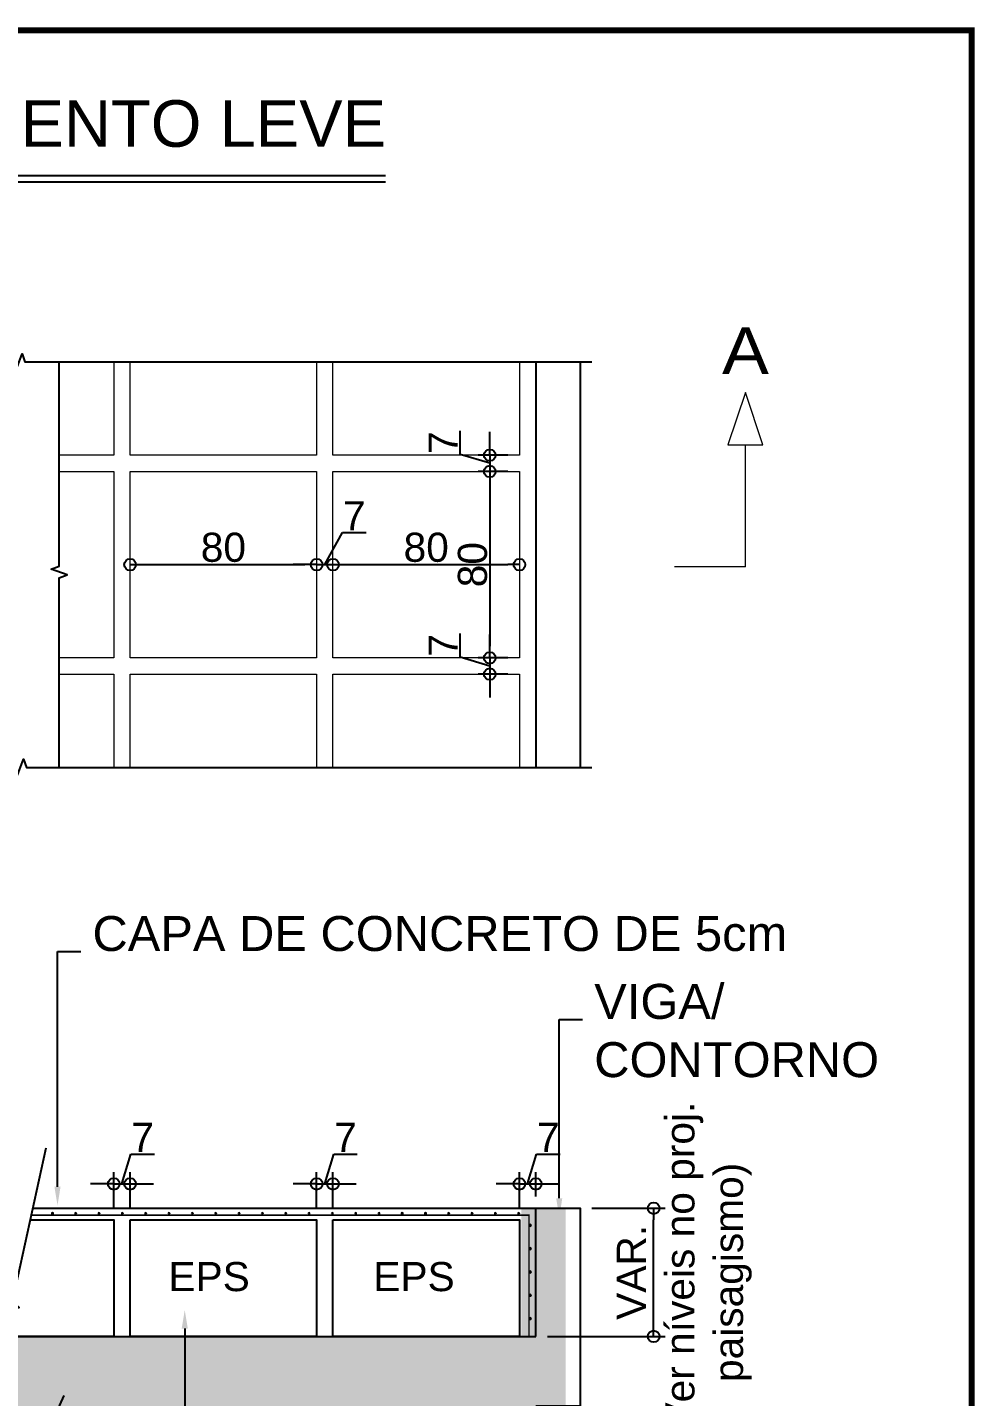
# Model space of a CAD drawing. Header units: millimetres. Extents: x -967 to 563, y -1588 to 506.
# Drawn here: x 115.32 to 120.6, y -257.58 to -249.93 of the extents above; entities that cross this region are included whole.
import ezdxf
from ezdxf import colors
from ezdxf.entities.mleader import LeaderData, LeaderLine
from ezdxf.enums import TextEntityAlignment as Align
from ezdxf.math import Vec2, Vec3

# ---------------------------------------------------------------- set-up
doc = ezdxf.new("R2010")
doc.units = ezdxf.units.MM
doc.linetypes.add('CONTINU', pattern=[0])
doc.layers.add('232', color=12, linetype='Continuous')
for name, color, linetype, lineweight in [('LJ_NERV_RETI', 7, 'Continuous', 9), ('OT_SEC_LAJE', 7, 'Continuous', 20), ('SECAO_COTAS', 3, 'Continuous', 0)]:
    doc.layers.add(name, color=color, linetype=linetype, lineweight=lineweight)
doc.styles.add('2.5mm', font='arial.ttf', dxfattribs={"height": 0.125})
doc.styles.add('ARIAL', font='arial.ttf')
doc.styles.add('CYPETXT', font='arial.ttf', dxfattribs={"height": 0.2})
doc.styles.get("Standard").update_dxf_attribs({"font": 'arial.ttf'})
doc.dimstyles.new('AVILLA 1-50', dxfattribs={"dimtxt": 0.125, "dimasz": 0.05, "dimexe": 0.05, "dimexo": 0.05, "dimgap": 0.01, "dimtad": 3, "dimdec": 1, "dimlfac": 100, "dimzin": 9, "dimdsep": 46, "dimtxsty": 'ARIAL', "dimblk": 'ORIGIN', "dimcen": 1.5, "dimclrd": 10, "dimclre": 10, "dimclrt": 7, "dimadec": 0, "dimazin": 0, "dimtfac": 1, "dimtdec": 1, "dimtmove": 0, "dimatfit": 1, "dimfxl": 1, "dimarcsym": 0})

# ---------------------------------------------------------------- blocks, each defined once
blk = doc.blocks.new('ARM')
h = blk.add_hatch(color=4)
h.dxf.hatch_style = 1
h.paths.add_polyline_path([(0.0437, 0.0096, -1), (0.0437, 0.0033, -1)])
h = blk.add_hatch(color=4)
h.dxf.hatch_style = 1
h.paths.add_polyline_path([(0.1437, 0.0096, -1), (0.1437, 0.0033, -1)])
h = blk.add_hatch(color=4)
h.dxf.hatch_style = 1
h.paths.add_polyline_path([(0.2437, 0.0096, -1), (0.2437, 0.0033, -1)])
h = blk.add_hatch(color=4)
h.dxf.hatch_style = 1
h.paths.add_polyline_path([(0.3437, 0.0096, -1), (0.3437, 0.0033, -1)])
h = blk.add_hatch(color=4)
h.dxf.hatch_style = 1
h.paths.add_polyline_path([(0.4437, 0.0096, -1), (0.4437, 0.0033, -1)])
h = blk.add_hatch(color=4)
h.dxf.hatch_style = 1
h.paths.add_polyline_path([(0.5437, 0.0096, -1), (0.5437, 0.0033, -1)])
h = blk.add_hatch(color=4)
h.dxf.hatch_style = 1
h.paths.add_polyline_path([(0.6437, 0.0096, -1), (0.6437, 0.0033, -1)])
h = blk.add_hatch(color=4)
h.dxf.hatch_style = 1
h.paths.add_polyline_path([(0.7437, 0.0096, -1), (0.7437, 0.0033, -1)])
h = blk.add_hatch(color=4)
h.dxf.hatch_style = 1
h.paths.add_polyline_path([(0.8437, 0.0096, -1), (0.8437, 0.0033, -1)])
h = blk.add_hatch(color=4)
h.dxf.hatch_style = 1
h.paths.add_polyline_path([(0.9437, 0.0096, -1), (0.9437, 0.0033, -1)])
h = blk.add_hatch(color=4)
h.dxf.hatch_style = 1
h.paths.add_polyline_path([(1.0437, 0.0096, -1), (1.0437, 0.0033, -1)])
h = blk.add_hatch(color=4)
h.dxf.hatch_style = 1
h.paths.add_polyline_path([(1.1437, 0.0096, -1), (1.1437, 0.0033, -1)])
h = blk.add_hatch(color=4)
h.dxf.hatch_style = 1
h.paths.add_polyline_path([(1.2437, 0.0096, -1), (1.2437, 0.0033, -1)])
h = blk.add_hatch(color=4)
h.dxf.hatch_style = 1
h.paths.add_polyline_path([(1.3437, 0.0096, -1), (1.3437, 0.0033, -1)])
h = blk.add_hatch(color=4)
h.dxf.hatch_style = 1
h.paths.add_polyline_path([(1.4437, 0.0096, -1), (1.4437, 0.0033, -1)])
h = blk.add_hatch(color=4)
h.dxf.hatch_style = 1
h.paths.add_polyline_path([(1.5437, 0.0096, -1), (1.5437, 0.0033, -1)])
h = blk.add_hatch(color=4)
h.dxf.hatch_style = 1
h.paths.add_polyline_path([(1.6437, 0.0096, -1), (1.6437, 0.0033, -1)])
h = blk.add_hatch(color=4)
h.dxf.hatch_style = 1
h.paths.add_polyline_path([(1.7437, 0.0096, -1), (1.7437, 0.0033, -1)])
h = blk.add_hatch(color=4)
h.dxf.hatch_style = 1
h.paths.add_polyline_path([(1.8437, 0.0096, -1), (1.8437, 0.0033, -1)])
h = blk.add_hatch(color=4)
h.dxf.hatch_style = 1
h.paths.add_polyline_path([(1.9437, 0.0096, -1), (1.9437, 0.0033, -1)])
h = blk.add_hatch(color=4)
h.dxf.hatch_style = 1
h.paths.add_polyline_path([(2.0437, 0.0096, -1), (2.0437, 0.0033, -1)])
h = blk.add_hatch(color=4)
h.dxf.hatch_style = 1
h.paths.add_polyline_path([(-0.0095, -0.0435, 1), (-0.0032, -0.0435, 1)])
h = blk.add_hatch(color=4)
h.dxf.hatch_style = 1
h.paths.add_polyline_path([(-0.0095, -0.1435, 1), (-0.0032, -0.1435, 1)])
h = blk.add_hatch(color=4)
h.dxf.hatch_style = 1
h.paths.add_polyline_path([(-0.0095, -0.2435, 1), (-0.0032, -0.2435, 1)])
h = blk.add_hatch(color=4)
h.dxf.hatch_style = 1
h.paths.add_polyline_path([(-0.0095, -0.3435, 1), (-0.0032, -0.3435, 1)])
h = blk.add_hatch(color=4)
h.dxf.hatch_style = 1
h.paths.add_polyline_path([(-0.0095, -0.4435, 1), (-0.0032, -0.4435, 1)])
at = {"color": 4, "const_width": 0.0063}
blk.add_lwpolyline([(0, -0.5204), (0, 0), (2.1333, 0)], dxfattribs=at)
at = {"linetype": 'CONTINU', "ltscale": 0.05}
for centre in [(0.0437, 0.0065), (0.1437, 0.0065), (0.2437, 0.0065), (0.3437, 0.0065), (0.4437, 0.0065), (0.5437, 0.0065), (0.6437, 0.0065), (0.7437, 0.0065), (0.8437, 0.0065), (0.9437, 0.0065), (1.0437, 0.0065), (1.1437, 0.0065), (1.2437, 0.0065), (1.3437, 0.0065), (1.4437, 0.0065), (1.5437, 0.0065), (1.6437, 0.0065), (1.7437, 0.0065), (1.8437, 0.0065), (1.9437, 0.0065), (2.0437, 0.0065), (-0.0063, -0.0435), (-0.0063, -0.1435), (-0.0063, -0.2435), (-0.0063, -0.3435), (-0.0063, -0.4435)]:
    blk.add_circle(centre, 0.00315, dxfattribs=at)
blk = doc.blocks.new('_Origin')
at = {"color": 0, "linetype": 'ByBlock', "lineweight": -2}
blk.add_line((0, 0), (-1, 0), dxfattribs=at)
blk.add_circle((0, 0), 0.5, dxfattribs=at)
blk = doc.blocks.new('*D28')
at = {"layer": 'Defpoints', "color": 0, "linetype": 'CONTINU', "ltscale": 0.05, "transparency": 16777216}
for p in [(6.94, 3.6826), (7.2555, 3.6826), (6.75, 3.1326)]:
    blk.add_point(p, dxfattribs=at)
at = {"layer": 'SECAO_COTAS', "color": 10, "linetype": 'CONTINU', "lineweight": -2, "ltscale": 0.05, "transparency": 16777216}
for p, q in [((6.99, 3.6826), (7.3055, 3.6826)), ((6.8, 3.1326), (7.3055, 3.1326))]:
    blk.add_line(p, q, dxfattribs=at)
at = {"layer": 'SECAO_COTAS', "color": 10, "linetype": 'Continuous', "lineweight": -2, "ltscale": 0.05, "transparency": 16777216}
blk.add_line((7.2555, 3.1826), (7.2555, 3.6326), dxfattribs=at)
at = {"layer": 'SECAO_COTAS', "color": 10, "linetype": 'CONTINU', "lineweight": -2, "ltscale": 0.05, "transparency": 16777216, "xscale": 0.05, "yscale": 0.05, "zscale": 0.05}
for p, rotation in [((7.2555, 3.6826), 90), ((7.2555, 3.1326), 270)]:
    blk.add_blockref('_Origin', p, dxfattribs=dict(at, rotation=rotation))
at = {"layer": 'SECAO_COTAS', "color": 7, "linetype": 'CONTINU', "ltscale": 0.05, "transparency": 16777216, "insert": (7.3869, 3.4076), "char_height": 0.125, "width": 1.768085, "attachment_point": 5, "rotation": 90, "style": 'ARIAL'}
blk.add_mtext('VAR. \\P(Ver níveis no proj. paisagismo)', dxfattribs=at)
blk = doc.blocks.new('*D42')
at = {"color": 10, "linetype": 'Continuous', "lineweight": -2, "ltscale": 0.05, "transparency": 16777216}
for p, q in [((4.975, 3.7872), (5.0133, 3.9147)), ((5.0133, 3.9147), (5.1142, 3.9147)), ((4.89, 3.7872), (4.84, 3.7872)), ((4.94, 3.7872), (5.01, 3.7872)), ((4.94, 3.7872), (5.01, 3.7872)), ((5.06, 3.7872), (5.11, 3.7872))]:
    blk.add_line(p, q, dxfattribs=at)
at = {"color": 10, "linetype": 'CONTINU', "lineweight": -2, "ltscale": 0.05, "transparency": 16777216}
for p, q in [((4.94, 3.6826), (4.94, 3.8372)), ((5.01, 3.6826), (5.01, 3.8372))]:
    blk.add_line(p, q, dxfattribs=at)
at = {"layer": 'Defpoints', "color": 0, "linetype": 'CONTINU', "ltscale": 0.05, "transparency": 16777216}
for p in [(5.01, 3.7872), (4.94, 3.6326), (5.01, 3.6326)]:
    blk.add_point(p, dxfattribs=at)
at = {"color": 10, "linetype": 'CONTINU', "lineweight": -2, "ltscale": 0.05, "transparency": 16777216, "xscale": 0.05, "yscale": 0.05, "zscale": 0.05}
blk.add_blockref('_Origin', (4.94, 3.7872), dxfattribs=at)
at = {"color": 10, "linetype": 'CONTINU', "lineweight": -2, "ltscale": 0.05, "transparency": 16777216, "xscale": 0.05, "yscale": 0.05, "zscale": 0.05, "rotation": 180}
blk.add_blockref('_Origin', (5.01, 3.7872), dxfattribs=at)
at = {"color": 7, "linetype": 'CONTINU', "ltscale": 0.05, "transparency": 16777216, "insert": (5.0637, 3.9872), "char_height": 0.125, "attachment_point": 5, "style": 'ARIAL'}
blk.add_mtext('7', dxfattribs=at)
blk = doc.blocks.new('*D43')
at = {"color": 10, "linetype": 'Continuous', "lineweight": -2, "ltscale": 0.05, "transparency": 16777216}
for p, q in [((5.845, 3.7872), (5.8833, 3.9147)), ((5.8833, 3.9147), (5.9842, 3.9147)), ((5.76, 3.7872), (5.71, 3.7872)), ((5.81, 3.7872), (5.88, 3.7872)), ((5.81, 3.7872), (5.88, 3.7872)), ((5.93, 3.7872), (5.98, 3.7872))]:
    blk.add_line(p, q, dxfattribs=at)
at = {"color": 10, "linetype": 'CONTINU', "lineweight": -2, "ltscale": 0.05, "transparency": 16777216}
for p, q in [((5.81, 3.6826), (5.81, 3.8372)), ((5.88, 3.6826), (5.88, 3.8372))]:
    blk.add_line(p, q, dxfattribs=at)
at = {"layer": 'Defpoints', "color": 0, "linetype": 'CONTINU', "ltscale": 0.05, "transparency": 16777216}
for p in [(5.88, 3.7872), (5.81, 3.6326), (5.88, 3.6326)]:
    blk.add_point(p, dxfattribs=at)
at = {"color": 10, "linetype": 'CONTINU', "lineweight": -2, "ltscale": 0.05, "transparency": 16777216, "xscale": 0.05, "yscale": 0.05, "zscale": 0.05}
blk.add_blockref('_Origin', (5.81, 3.7872), dxfattribs=at)
at = {"color": 10, "linetype": 'CONTINU', "lineweight": -2, "ltscale": 0.05, "transparency": 16777216, "xscale": 0.05, "yscale": 0.05, "zscale": 0.05, "rotation": 180}
blk.add_blockref('_Origin', (5.88, 3.7872), dxfattribs=at)
at = {"color": 7, "linetype": 'CONTINU', "ltscale": 0.05, "transparency": 16777216, "insert": (5.9337, 3.9872), "char_height": 0.125, "attachment_point": 5, "style": 'ARIAL'}
blk.add_mtext('7', dxfattribs=at)
blk = doc.blocks.new('*D44')
at = {"color": 10, "linetype": 'Continuous', "lineweight": -2, "ltscale": 0.05, "transparency": 16777216}
for p, q in [((6.715, 3.7872), (6.7533, 3.9147)), ((6.7533, 3.9147), (6.8542, 3.9147)), ((6.63, 3.7872), (6.58, 3.7872)), ((6.68, 3.7872), (6.75, 3.7872)), ((6.68, 3.7872), (6.75, 3.7872)), ((6.8, 3.7872), (6.85, 3.7872))]:
    blk.add_line(p, q, dxfattribs=at)
at = {"color": 10, "linetype": 'CONTINU', "lineweight": -2, "ltscale": 0.05, "transparency": 16777216}
for p, q in [((6.68, 3.6826), (6.68, 3.8372)), ((6.75, 3.7326), (6.75, 3.8372))]:
    blk.add_line(p, q, dxfattribs=at)
at = {"layer": 'Defpoints', "color": 0, "linetype": 'CONTINU', "ltscale": 0.05, "transparency": 16777216}
for p in [(6.75, 3.7872), (6.75, 3.6826), (6.68, 3.6326)]:
    blk.add_point(p, dxfattribs=at)
at = {"color": 10, "linetype": 'CONTINU', "lineweight": -2, "ltscale": 0.05, "transparency": 16777216, "xscale": 0.05, "yscale": 0.05, "zscale": 0.05}
blk.add_blockref('_Origin', (6.68, 3.7872), dxfattribs=at)
at = {"color": 10, "linetype": 'CONTINU', "lineweight": -2, "ltscale": 0.05, "transparency": 16777216, "xscale": 0.05, "yscale": 0.05, "zscale": 0.05, "rotation": 180}
blk.add_blockref('_Origin', (6.75, 3.7872), dxfattribs=at)
at = {"color": 7, "linetype": 'CONTINU', "ltscale": 0.05, "transparency": 16777216, "insert": (6.8037, 3.9872), "char_height": 0.125, "attachment_point": 5, "style": 'ARIAL'}
blk.add_mtext('7', dxfattribs=at)
blk = doc.blocks.new('*D32')
at = {"color": 10, "linetype": 'Continuous', "lineweight": -2, "ltscale": 0.05, "transparency": 16777216}
blk.add_line((5.06, 6.4454), (5.76, 6.4454), dxfattribs=at)
at = {"layer": 'Defpoints', "color": 0, "linetype": 'CONTINU', "ltscale": 0.05, "transparency": 16777216}
for p in [(5.01, 6.4454), (5.81, 6.4454), (5.81, 6.4454)]:
    blk.add_point(p, dxfattribs=at)
at = {"color": 10, "linetype": 'CONTINU', "lineweight": -2, "ltscale": 0.05, "transparency": 16777216, "xscale": 0.05, "yscale": 0.05, "zscale": 0.05, "rotation": 180}
blk.add_blockref('_Origin', (5.01, 6.4454), dxfattribs=at)
at = {"color": 10, "linetype": 'CONTINU', "lineweight": -2, "ltscale": 0.05, "transparency": 16777216, "xscale": 0.05, "yscale": 0.05, "zscale": 0.05}
blk.add_blockref('_Origin', (5.81, 6.4454), dxfattribs=at)
at = {"color": 7, "linetype": 'CONTINU', "ltscale": 0.05, "transparency": 16777216, "insert": (5.41, 6.5192), "char_height": 0.125, "attachment_point": 5, "style": 'ARIAL'}
blk.add_mtext('80', dxfattribs=at)
blk = doc.blocks.new('*D33')
at = {"color": 10, "linetype": 'Continuous', "lineweight": -2, "ltscale": 0.05, "transparency": 16777216}
blk.add_line((5.93, 6.4454), (6.63, 6.4454), dxfattribs=at)
at = {"layer": 'Defpoints', "color": 0, "linetype": 'CONTINU', "ltscale": 0.05, "transparency": 16777216}
for p in [(5.88, 6.4454), (6.68, 6.4454), (6.68, 6.4454)]:
    blk.add_point(p, dxfattribs=at)
at = {"color": 10, "linetype": 'CONTINU', "lineweight": -2, "ltscale": 0.05, "transparency": 16777216, "xscale": 0.05, "yscale": 0.05, "zscale": 0.05, "rotation": 180}
blk.add_blockref('_Origin', (5.88, 6.4454), dxfattribs=at)
at = {"color": 10, "linetype": 'CONTINU', "lineweight": -2, "ltscale": 0.05, "transparency": 16777216, "xscale": 0.05, "yscale": 0.05, "zscale": 0.05}
blk.add_blockref('_Origin', (6.68, 6.4454), dxfattribs=at)
at = {"color": 7, "linetype": 'CONTINU', "ltscale": 0.05, "transparency": 16777216, "insert": (6.28, 6.5192), "char_height": 0.125, "attachment_point": 5, "style": 'ARIAL'}
blk.add_mtext('80', dxfattribs=at)
blk = doc.blocks.new('*D34')
at = {"color": 10, "linetype": 'Continuous', "lineweight": -2, "ltscale": 0.05, "transparency": 16777216}
for p, q in [((6.4253, 6.9187), (6.4253, 7.0196)), ((6.5528, 6.9654), (6.5528, 7.0154)), ((6.5528, 6.8804), (6.4253, 6.9187)), ((6.5528, 6.9154), (6.5528, 6.8454)), ((6.5528, 6.9154), (6.5528, 6.8454)), ((6.5528, 6.7954), (6.5528, 6.7454))]:
    blk.add_line(p, q, dxfattribs=at)
at = {"color": 10, "linetype": 'CONTINU', "lineweight": -2, "ltscale": 0.05, "transparency": 16777216}
for p, q in [((6.63, 6.9154), (6.5028, 6.9154)), ((6.63, 6.8454), (6.5028, 6.8454))]:
    blk.add_line(p, q, dxfattribs=at)
at = {"layer": 'Defpoints', "color": 0, "linetype": 'CONTINU', "ltscale": 0.05, "transparency": 16777216}
for p in [(6.68, 6.9154), (6.5528, 6.8454), (6.68, 6.8454)]:
    blk.add_point(p, dxfattribs=at)
at = {"color": 10, "linetype": 'CONTINU', "lineweight": -2, "ltscale": 0.05, "transparency": 16777216, "xscale": 0.05, "yscale": 0.05, "zscale": 0.05}
for p, rotation in [((6.5528, 6.9154), 270), ((6.5528, 6.8454), 90)]:
    blk.add_blockref('_Origin', p, dxfattribs=dict(at, rotation=rotation))
at = {"color": 7, "linetype": 'CONTINU', "ltscale": 0.05, "transparency": 16777216, "insert": (6.3528, 6.9691), "char_height": 0.125, "attachment_point": 5, "rotation": 90, "style": 'ARIAL'}
blk.add_mtext('7', dxfattribs=at)
blk = doc.blocks.new('*D35')
at = {"color": 10, "linetype": 'CONTINU', "lineweight": -2, "ltscale": 0.05, "transparency": 16777216}
blk.add_line((6.63, 6.8454), (6.5028, 6.8454), dxfattribs=at)
at = {"color": 10, "linetype": 'Continuous', "lineweight": -2, "ltscale": 0.05, "transparency": 16777216}
blk.add_line((6.5528, 6.7954), (6.5528, 6.0954), dxfattribs=at)
at = {"layer": 'Defpoints', "color": 0, "linetype": 'CONTINU', "ltscale": 0.05, "transparency": 16777216}
for p in [(6.68, 6.8454), (6.5528, 6.0454), (6.5528, 6.0454)]:
    blk.add_point(p, dxfattribs=at)
at = {"color": 10, "linetype": 'CONTINU', "lineweight": -2, "ltscale": 0.05, "transparency": 16777216, "xscale": 0.05, "yscale": 0.05, "zscale": 0.05}
for p, rotation in [((6.5528, 6.8454), 90), ((6.5528, 6.0454), 270)]:
    blk.add_blockref('_Origin', p, dxfattribs=dict(at, rotation=rotation))
at = {"color": 7, "linetype": 'CONTINU', "ltscale": 0.05, "transparency": 16777216, "insert": (6.479, 6.4454), "char_height": 0.125, "attachment_point": 5, "rotation": 90, "style": 'ARIAL'}
blk.add_mtext('80', dxfattribs=at)
blk = doc.blocks.new('*D36')
at = {"color": 10, "linetype": 'Continuous', "lineweight": -2, "ltscale": 0.05, "transparency": 16777216}
for p, q in [((5.845, 6.4454), (5.9209, 6.5829)), ((5.9209, 6.5829), (6.0218, 6.5829)), ((5.76, 6.4454), (5.71, 6.4454)), ((5.81, 6.4454), (5.88, 6.4454)), ((5.81, 6.4454), (5.88, 6.4454)), ((5.93, 6.4454), (5.98, 6.4454))]:
    blk.add_line(p, q, dxfattribs=at)
at = {"layer": 'Defpoints', "color": 0, "linetype": 'CONTINU', "ltscale": 0.05, "transparency": 16777216}
for p in [(5.81, 6.4454), (5.88, 6.4454), (5.88, 6.4454)]:
    blk.add_point(p, dxfattribs=at)
at = {"color": 10, "linetype": 'CONTINU', "lineweight": -2, "ltscale": 0.05, "transparency": 16777216, "xscale": 0.05, "yscale": 0.05, "zscale": 0.05}
blk.add_blockref('_Origin', (5.81, 6.4454), dxfattribs=at)
at = {"color": 10, "linetype": 'CONTINU', "lineweight": -2, "ltscale": 0.05, "transparency": 16777216, "xscale": 0.05, "yscale": 0.05, "zscale": 0.05, "rotation": 180}
blk.add_blockref('_Origin', (5.88, 6.4454), dxfattribs=at)
at = {"color": 7, "linetype": 'CONTINU', "ltscale": 0.05, "transparency": 16777216, "insert": (5.9713, 6.6554), "char_height": 0.125, "attachment_point": 5, "style": 'ARIAL'}
blk.add_mtext('7', dxfattribs=at)
blk = doc.blocks.new('*D38')
at = {"color": 10, "linetype": 'Continuous', "lineweight": -2, "ltscale": 0.05, "transparency": 16777216}
for p, q in [((6.4253, 6.0487), (6.4253, 6.1496)), ((6.5528, 6.0954), (6.5528, 6.1454)), ((6.5528, 6.0104), (6.4253, 6.0487)), ((6.5528, 6.0454), (6.5528, 5.9754)), ((6.5528, 6.0454), (6.5528, 5.9754)), ((6.5528, 5.9254), (6.5528, 5.8754))]:
    blk.add_line(p, q, dxfattribs=at)
at = {"color": 10, "linetype": 'CONTINU', "lineweight": -2, "ltscale": 0.05, "transparency": 16777216}
for p, q in [((6.63, 6.0454), (6.5028, 6.0454)), ((6.63, 5.9754), (6.5028, 5.9754))]:
    blk.add_line(p, q, dxfattribs=at)
at = {"layer": 'Defpoints', "color": 0, "linetype": 'CONTINU', "ltscale": 0.05, "transparency": 16777216}
for p in [(6.68, 6.0454), (6.5528, 5.9754), (6.68, 5.9754)]:
    blk.add_point(p, dxfattribs=at)
at = {"color": 10, "linetype": 'CONTINU', "lineweight": -2, "ltscale": 0.05, "transparency": 16777216, "xscale": 0.05, "yscale": 0.05, "zscale": 0.05}
for p, rotation in [((6.5528, 6.0454), 270), ((6.5528, 5.9754), 90)]:
    blk.add_blockref('_Origin', p, dxfattribs=dict(at, rotation=rotation))
at = {"color": 7, "linetype": 'CONTINU', "ltscale": 0.05, "transparency": 16777216, "insert": (6.3528, 6.0991), "char_height": 0.125, "attachment_point": 5, "rotation": 90, "style": 'ARIAL'}
blk.add_mtext('7', dxfattribs=at)
blk = doc.blocks.new('DETALHE GENÉRICO - ENCHIMENTO LEVE')
at = {"linetype": 'CONTINU', "ltscale": 0.05}
h = blk.add_hatch(dxfattribs=at)
h.set_pattern_fill('AR-CONC', color=9, scale=0.001)
h.set_pattern_definition([(50, (-128.89294, 21.58384), (0.18218467, -0.01593909), [0.01905, -0.20955]), (355, (-128.89294, 21.58384), (-0.03524342, 0.19105685), [0.01524, -0.16764058]), (100.45144, (-128.87776, 21.58251), (0.14694125, 0.17511775), [0.01619, -0.17809024]), (46.1842, (-128.89294, 21.63464), (0.27107904, -0.04204233), [0.028575, -0.314325]), (96.63556, (-128.87035, 21.63114), (0.23740413, 0.2474261), [0.024285, -0.2671356]), (351.18415, (-128.89294, 21.63464), (0.23740413, 0.2474261), [0.02285997, -0.25145973]), (21, (-128.86754, 21.62194), (0.15161439, -0.1022652), [0.01905, -0.20955]), (326, (-128.86754, 21.62194), (0.06180203, 0.18418797), [0.01524, -0.16764]), (71.45144, (-128.85491, 21.61342), (0.21341642, 0.08192277), [0.01619, -0.17808994]), (37.5, (-128.892944, 21.58384), (0.003088603, 0.08455504), [0, -0.165608, 0, -0.17018, 0, -0.168275]), (7.5, (-128.89294, 21.58384), (0.06681966, 0.100180575), [0, -0.097028, 0, -0.161798, 0, -0.064135]), (327.5, (-128.949586, 21.58384), (0.135590595, -0.005728744), [0, -0.0635, 0, -0.19812, 0, -0.26289]), (317.5, (-128.97499, 21.58384), (0.14812918, 0.02542649), [0, -0.08255, 0, -0.131572, 0, -0.18669])])
h.paths.add_polyline_path([(4.3787, 3.1326), (2.33, 3.1326), (2.33, 3.6826), (2.14, 3.6826), (2.14, 2.8326), (2.33, 2.8326), (4.3129, 2.8326)])
h.paths.add_polyline_path([(4.4722, 3.1326), (4.4064, 2.8326), (6.8777, 2.8326), (6.8777, 3.6826), (6.6877, 3.6826), (6.6877, 3.1326)])
at = {"color": 5}
for p, q in [((6.75, 7.3154), (6.75, 5.5754)), ((6.94, 7.3154), (6.94, 5.5754)), ((4.4722, 3.1326), (6.75, 3.1326))]:
    blk.add_line(p, q, dxfattribs=at)
at = {"linetype": 'CONTINU', "ltscale": 0.05}
blk.add_line((4.5928, 3.6826), (6.75, 3.6826), dxfattribs=at)
at = {"color": 10, "const_width": 0.025}
blk.add_lwpolyline([(0, 8.7391), (8.6197, 8.7391), (8.6197, 0), (0, 0)], close=True, dxfattribs=at)
at = {"linetype": 'Continuous', "ltscale": 0.05}
for points in [[(2.09, 7.3154), (4.5087, 7.3154), (4.5212, 7.2811), (4.5462, 7.3498), (4.5587, 7.3154), (6.99, 7.3154)], [(4.7054, 5.5754), (4.7054, 6.3886), (4.7397, 6.4011), (4.671, 6.4261), (4.7054, 6.4386), (4.7054, 7.3154)], [(2.09, 5.5754), (4.515, 5.5754), (4.5275, 5.5411), (4.5525, 5.6098), (4.565, 5.5754), (6.99, 5.5754)], [(4.3579, 2.611), (4.4984, 3.2522), (4.5347, 3.2571), (4.4729, 3.2962), (4.5091, 3.301), (4.6497, 3.9423)]]:
    blk.add_lwpolyline(points, dxfattribs=at)
at = {"color": 5}
blk.add_lwpolyline([(6.75, 3.1326), (6.75, 3.6826), (6.94, 3.6826), (6.94, 2.8326), (6.75, 2.8326)], dxfattribs=at)
at = {"linetype": 'CONTINU', "ltscale": 0.05}
blk.add_lwpolyline([(4.5818, 3.6326), (4.94, 3.6326), (4.94, 3.1326), (4.4722, 3.1326)], dxfattribs=at)
for points in [[(5.01, 3.6326), (5.81, 3.6326), (5.81, 3.1326), (5.01, 3.1326)], [(5.88, 3.6326), (6.68, 3.6326), (6.68, 3.1326), (5.88, 3.1326)]]:
    blk.add_lwpolyline(points, close=True, dxfattribs=at)
at = {"layer": '232'}
for p, q in [((0.3, 8.1163), (6.1058, 8.1163)), ((0.3, 8.0882), (6.1058, 8.0882))]:
    blk.add_line(p, q, dxfattribs=at)
at = {"layer": 'LJ_NERV_RETI'}
for points in [[(4.94, 7.3154), (4.94, 6.9154), (4.7054, 6.9154)], [(5.81, 7.3154), (5.81, 6.9154), (5.01, 6.9154), (5.01, 7.3154)], [(6.68, 7.3154), (6.68, 6.9154), (5.88, 6.9154), (5.88, 7.3154)], [(4.7054, 6.8454), (4.94, 6.8454), (4.94, 6.0454), (4.7054, 6.0454)], [(4.7054, 5.9754), (4.94, 5.9754), (4.94, 5.5754)], [(5.01, 5.5754), (5.01, 5.9754), (5.81, 5.9754), (5.81, 5.5754)], [(5.88, 5.5754), (5.88, 5.9754), (6.68, 5.9754), (6.68, 5.5754)]]:
    blk.add_lwpolyline(points, dxfattribs=at)
for points in [[(5.01, 6.8454), (5.81, 6.8454), (5.81, 6.0454), (5.01, 6.0454)], [(5.88, 6.8454), (6.68, 6.8454), (6.68, 6.0454), (5.88, 6.0454)]]:
    blk.add_lwpolyline(points, close=True, dxfattribs=at)
at = {"layer": 'OT_SEC_LAJE'}
for q in [(7.6493, 6.9597), (7.3448, 6.4355)]:
    blk.add_line((7.6493, 6.4355), q, dxfattribs=at)
blk.add_lwpolyline([(7.5744, 6.9597), (7.7242, 6.9597), (7.6493, 7.1843), (7.5744, 6.9597)], close=True, dxfattribs=at)
at = {"linetype": 'CONTINU', "xscale": -1}
blk.add_blockref('ARM', (6.7206, 3.6529), dxfattribs=at)
at = {"insert": (0.3333, 8.4391), "char_height": 0.2, "width": 6.92387, "attachment_point": 1}
blk.add_mtext('\\pxql;DETALHE GENÉRICO - ENCHIMENTO LEVE', dxfattribs=at)
at = {"color": 7, "char_height": 0.125, "attachment_point": 1, "style": 'ARIAL'}
for insert in [(5.174, 3.452), (6.0529, 3.452)]:
    blk.add_mtext('EPS', dxfattribs=dict(at, insert=insert))
at = {"layer": 'OT_SEC_LAJE', "style": 'CYPETXT', "width": 1.076209}
blk.add_text('A', height=0.1997, dxfattribs=at).set_placement((7.549, 7.2642), (7.7496, 7.2642), align=Align.FIT)
at = {"linetype": 'CONTINU', "ltscale": 0.05}
for base, p1, p2, picture, middle in [((6.5528, 6.8454), (6.68, 6.9154), (6.68, 6.8454), '*D34', (6.3528, 6.9287)), ((6.5528, 6.0454), (6.68, 6.8454), (6.5528, 6.0454), '*D35', (6.479, 6.4454)), ((6.5528, 5.9754), (6.68, 6.0454), (6.68, 5.9754), '*D38', (6.3528, 6.0587))]:
    dim = blk.add_linear_dim(base=base, p1=p1, p2=p2, angle=90, dimstyle='AVILLA 1-50', override={"dimtmove": 1, "dimarcsym": 1}, dxfattribs=at)
    dim.commit()
    dim.dimension.update_dxf_attribs({"geometry": picture, "text_midpoint": middle})
dim = blk.add_linear_dim(base=(5.88, 6.4454), p1=(5.81, 6.4454), p2=(5.88, 6.4454), dimstyle='AVILLA 1-50', override={"dimtmove": 1, "dimarcsym": 1}, dxfattribs=at)
dim.commit()
dim.dimension.update_dxf_attribs({"geometry": '*D36', "text_midpoint": (5.9309, 6.5829), "dimtype": 128})
for base, p1, p2, override, picture, middle in [((5.81, 6.4454), (5.01, 6.4454), (5.81, 6.4454), {"dimarcsym": 1}, '*D32', (5.41, 6.5192)), ((6.68, 6.4454), (5.88, 6.4454), (6.68, 6.4454), {"dimarcsym": 1}, '*D33', (6.28, 6.5192)), ((5.01, 3.7872), (4.94, 3.6326), (5.01, 3.6326), {"dimtmove": 1, "dimarcsym": 1}, '*D42', (5.0233, 3.9872)), ((5.88, 3.7872), (5.81, 3.6326), (5.88, 3.6326), {"dimtmove": 1, "dimarcsym": 1}, '*D43', (5.8933, 3.9872)), ((6.75, 3.7872), (6.68, 3.6326), (6.75, 3.6826), {"dimtmove": 1, "dimarcsym": 1}, '*D44', (6.7633, 3.9872))]:
    dim = blk.add_linear_dim(base=base, p1=p1, p2=p2, dimstyle='AVILLA 1-50', override=override, dxfattribs=at)
    dim.commit()
    dim.dimension.update_dxf_attribs({"geometry": picture, "text_midpoint": middle})
at = {"layer": 'SECAO_COTAS', "linetype": 'CONTINU', "ltscale": 0.05}
dim = blk.add_linear_dim(base=(7.2555, 3.6826), p1=(6.75, 3.1326), p2=(6.94, 3.6826), angle=90, text='VAR. \\P(Ver níveis no proj. paisagismo)', dimstyle='AVILLA 1-50', override={"dimtad": 0, "dimtmove": 2}, dxfattribs=at)
dim.commit()
dim.dimension.update_dxf_attribs({"geometry": '*D28', "text_midpoint": (7.3869, 3.4076), "dimtype": 128})
ml = blk.add_multileader_mtext('Standard')
ml.set_content('CAPA DE CONCRETO DE 5cm', color=256, style='2.5mm')
ml.set_leader_properties(color=1)
ml.build(insert=Vec2(0, 0))
ml.multileader.update_dxf_attribs({"text_left_attachment_type": 7, "dogleg_length": 0.1, "arrow_head_size": 0.08})
ctx = ml.context
ctx.base_point, ctx.char_height, ctx.arrow_head_size, ctx.landing_gap_size, ctx.plane_origin = Vec3(4.7984, 4.7845), 0.15, 0.08, 0.05, Vec3(4.3558, 6.9759)
ctx.left_attachment = 7
notes = []
notes.append((ctx, [(1, (1, 1, 0), (4.6984, 4.7845), (1, 0), 0.1, [(0, [(4.6984, 3.6952)], 0, [])])]))
ctx.mtext.insert, ctx.mtext.width, ctx.mtext.flow_direction = Vec3(4.8484, 4.937), 2.346462, 5
ml = blk.add_multileader_mtext('Standard')
ml.set_content('VIGA/ CONTORNO', color=256, style='2.5mm')
ml.set_leader_properties(color=1)
ml.build(insert=Vec2(0, 0))
ml.multileader.update_dxf_attribs({"text_left_attachment_type": 7, "dogleg_length": 0.1, "arrow_head_size": 0.08})
ctx = ml.context
ctx.base_point, ctx.char_height, ctx.arrow_head_size, ctx.landing_gap_size, ctx.plane_origin = Vec3(6.9506, 4.4931), 0.15, 0.08, 0.05, Vec3(6.4458, 6.759)
ctx.left_attachment = 7
notes.append((ctx, [(1, (1, 1, 0), (6.8506, 4.4931), (1, 0), 0.1, [(0, [(6.8506, 3.6458)], 0, [])])]))
ctx.mtext.insert, ctx.mtext.width, ctx.mtext.flow_direction = Vec3(7.0006, 4.6457), 0.809449, 5
ml = blk.add_multileader_mtext('Standard')
ml.set_content('ENCHIMENTO - PLACAS DE EPS (80x80xVAR)', color=256, style='2.5mm')
ml.set_leader_properties(color=1)
ml.build(insert=Vec2(0, 0))
ml.multileader.update_dxf_attribs({"text_left_attachment_type": 7, "dogleg_length": 0.1, "arrow_head_size": 0.08})
ctx = ml.context
ctx.base_point, ctx.char_height, ctx.arrow_head_size, ctx.landing_gap_size, ctx.plane_origin = Vec3(5.3442, 2.3334), 0.15, 0.08, 0.05, Vec3(5.5867, 6.8292)
ctx.left_attachment, ctx.text_align_type = 7, 1
notes.append((ctx, [(0, (1, 1, 0), (5.2442, 2.3334), (1, 0), 0.1, [(0, [(5.2442, 3.246)], 0, [])])]))
ctx.mtext.insert, ctx.mtext.width, ctx.mtext.alignment, ctx.mtext.flow_direction = Vec3(6.5913, 2.5275), 2.74136, 2, 5
ml = blk.add_multileader_mtext('Standard')
ml.set_content('LAJE', color=256, style='2.5mm')
ml.set_leader_properties(color=1)
ml.build(insert=Vec2(0, 0))
ml.multileader.update_dxf_attribs({"text_left_attachment_type": 2, "text_right_attachment_type": 2, "dogleg_length": 0.1, "arrow_head_size": 0.08})
ctx = ml.context
ctx.base_point, ctx.char_height, ctx.arrow_head_size, ctx.landing_gap_size, ctx.plane_origin = Vec3(3.8177, 2.3619), 0.15, 0.08, 0.05, Vec3(4.4157, 6.438)
ctx.left_attachment, ctx.right_attachment, ctx.text_align_type = 2, 2, 1
notes.append((ctx, [(0, (1, 1, 0), (4.4919, 2.3619), (-1, 0), 0.1, [(0, [(4.7582, 2.9514)], 0, [])])]))
ctx.mtext.insert, ctx.mtext.width, ctx.mtext.alignment, ctx.mtext.flow_direction = Vec3(4.1048, 2.4381), 2.115341, 2, 5
for ctx, leaders in notes:
    for number, flags, end, landing, length, lines in leaders:
        leader = LeaderData()
        leader.index, (leader.has_last_leader_line, leader.has_dogleg_vector, leader.attachment_direction) = number, flags
        leader.last_leader_point, leader.dogleg_vector, leader.dogleg_length = Vec3(end), Vec3(landing), length
        for number, points, colour, breaks in lines:
            line = LeaderLine()
            line.index, line.vertices, line.color, line.breaks = number, Vec3.list(points), colors.encode_raw_color(colour), breaks
            leader.lines.append(line)
        ctx.leaders.append(leader)

msp = doc.modelspace()

# ---------------------------------------------------------------- block references
at = {"linetype": 'CONTINU', "xscale": 1.3, "yscale": 1.3, "zscale": 1.3}
msp.add_blockref('DETALHE GENÉRICO - ENCHIMENTO LEVE', (109.3823, -261.3121), dxfattribs=at)

doc.saveas('drawing.dxf')
